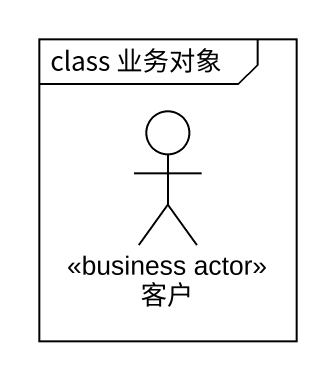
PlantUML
@startuml
mainframe class 业务对象
actor 客户 <<business actor>>
@enduml
